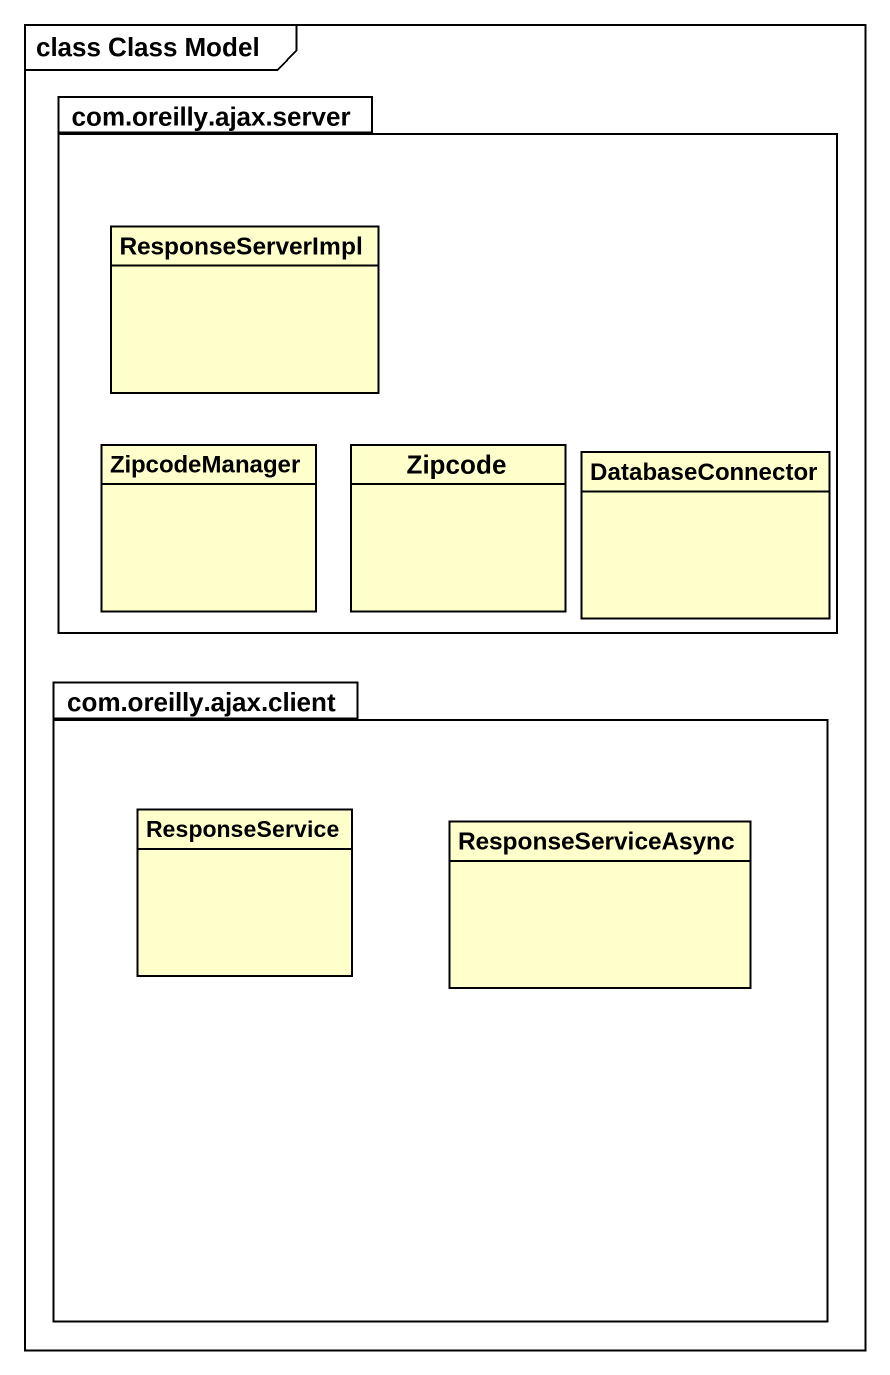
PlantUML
@startuml
mainframe class Class Model
hide circle
hide empty members
package "com.oreilly.ajax.server" as com_oreilly_ajax_server {
  class ResponseServerImpl
  class ZipcodeManager
  class Zipcode
  class DatabaseConnector
}
package "com.oreilly.ajax.client" as com_oreilly_ajax_client {
  class ResponseService
  class ResponseServiceAsync
}
@enduml
